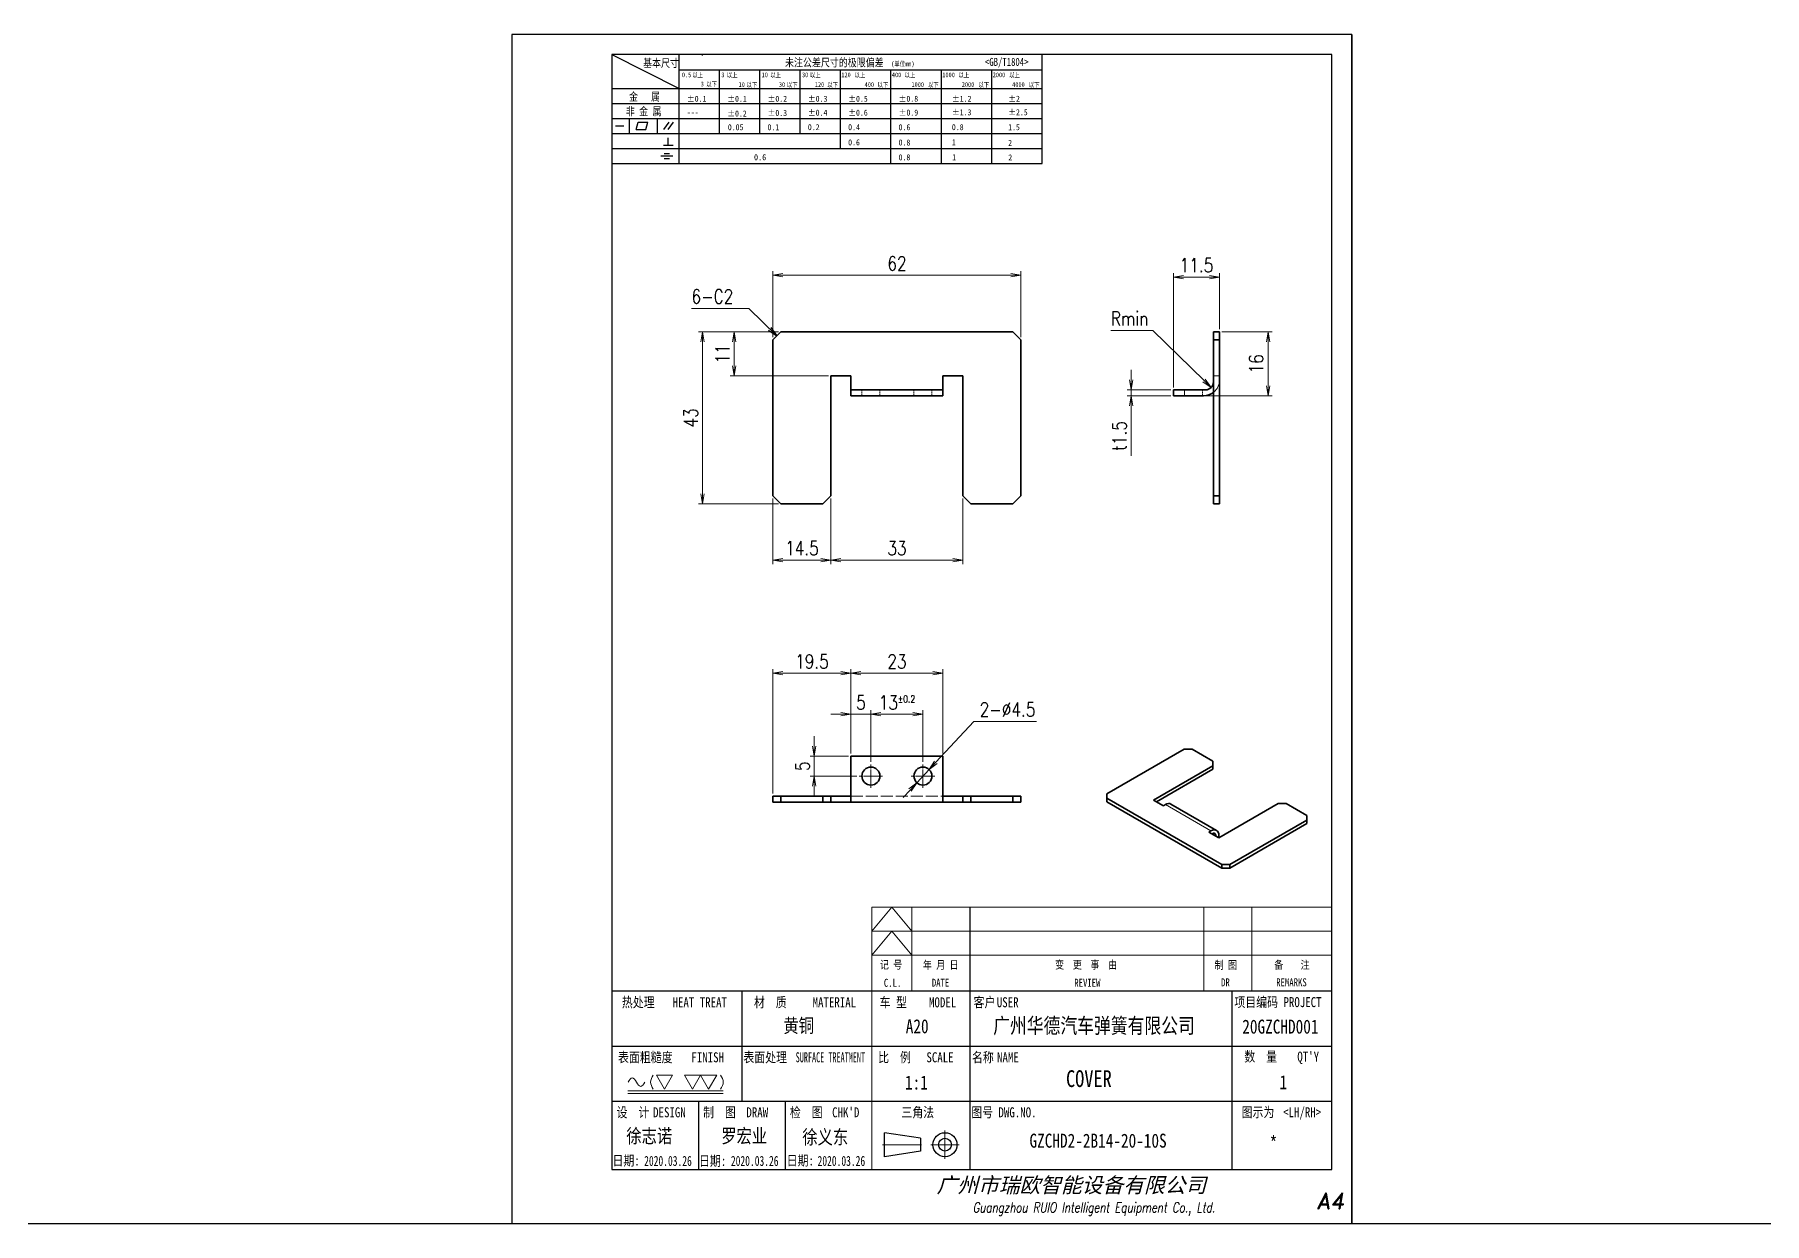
# Model space of a CAD drawing. Header units: millimetres. Extents: x 1201 to 11615, y -7347 to 2683.
# Drawn here: x 3964 to 4396.4, y -3109.3 to -2812.3 of the extents above; entities that cross this region are included whole.
import ezdxf
from ezdxf.enums import TextEntityAlignment as Align

# ---------------------------------------------------------------- set-up
doc = ezdxf.new("R2010")
doc.units = ezdxf.units.MM
for name, pattern in [('AM_ISO02W050x2', [3.75, 3, -0.75]), ('AM_ISO08W050x2', [9, 6, -0.75, 1.5, -0.75]), ('CENTER', [2, 1.25, -0.25, 0.25, -0.25])]:
    doc.linetypes.add(name, pattern=pattern)
for name, color, linetype, lineweight in [('CENTER', 2, 'AM_ISO08W050x2', 15), ('DIM', 3, 'Continuous', 20), ('DRAWING', 7, 'Continuous', 35), ('HIDDEN', 1, 'AM_ISO02W050x2', 18), ('图框', 7, 'Continuous', 15)]:
    doc.layers.add(name, color=color, linetype=linetype, lineweight=lineweight)
doc.layers.add('图\\M+19E79\\M+195B6\\M+18E9A', color=7, linetype='Continuous')
doc.styles.add('DIM', font='romans.shx', dxfattribs={"width": 0.8, "bigfont": 'bigfont.shx'})
doc.styles.add('STYLE1', font='')
doc.styles.add('国标', font='simfang.ttf', dxfattribs={"width": 0.8})
doc.styles.add('标题\\M+18E9A', font='romand.shx', dxfattribs={"oblique": 10, "bigfont": 'bigfont.shx'})
doc.styles.get('STYLE1').set_extended_font_data('SimSun')
doc.dimstyles.new('YH 1-1', dxfattribs={"dimtxt": 3.5, "dimasz": 2.5, "dimexe": 1, "dimexo": 0.625, "dimgap": 1.2, "dimtad": 1, "dimtoh": 1, "dimzin": 9, "dimdsep": 46, "dimtxsty": 'DIM', "dimblk": 'OPEN', "dimcen": 0, "dimclrd": 8, "dimclre": 8, "dimclrt": 2, "dimazin": 2, "dimtfac": 0.5, "dimtmove": 0, "dimatfit": 3, "dimldrblk": 'OPEN', "dimfxl": 0, "dimtolj": 1, "dimlwd": 13, "dimlwe": 13, "dimarcsym": 0})
doc.dimstyles.new('YH 1-1$0', dxfattribs={"dimtxt": 3.5, "dimasz": 2.5, "dimexe": 1, "dimexo": 0.625, "dimgap": 1.2, "dimtad": 1, "dimzin": 9, "dimdsep": 46, "dimtxsty": 'DIM', "dimblk": 'OPEN', "dimcen": 0, "dimclrd": 8, "dimclre": 8, "dimclrt": 2, "dimazin": 2, "dimtfac": 0.5, "dimtmove": 0, "dimatfit": 3, "dimldrblk": 'OPEN', "dimfxl": 0, "dimtolj": 1, "dimlwd": 13, "dimlwe": 13, "dimarcsym": 0})
doc.dimstyles.new('YH 1-1$3', dxfattribs={"dimtxt": 3.5, "dimasz": 2.5, "dimexe": 1, "dimexo": 0.625, "dimgap": 1.2, "dimtad": 1, "dimtoh": 1, "dimzin": 9, "dimdsep": 46, "dimtxsty": 'DIM', "dimblk": 'OPEN', "dimcen": 0, "dimclrd": 8, "dimclre": 8, "dimclrt": 2, "dimazin": 2, "dimtfac": 0.5, "dimtmove": 0, "dimatfit": 3, "dimldrblk": 'OPEN', "dimfxl": 0, "dimtolj": 1, "dimlwd": 13, "dimlwe": 13, "dimarcsym": 0})
doc.dimstyles.new('YH 1-1$4', dxfattribs={"dimtxt": 3.5, "dimasz": 2.5, "dimexe": 1, "dimexo": 0.625, "dimgap": 1.2, "dimtad": 1, "dimtoh": 1, "dimzin": 9, "dimdsep": 46, "dimtxsty": 'DIM', "dimblk": 'OPEN', "dimcen": 0, "dimclrd": 8, "dimclre": 8, "dimclrt": 2, "dimazin": 2, "dimtfac": 0.5, "dimtmove": 0, "dimatfit": 3, "dimldrblk": 'OPEN', "dimfxl": 0, "dimtolj": 1, "dimlwd": 13, "dimlwe": 13, "dimarcsym": 0})

# ---------------------------------------------------------------- blocks, each defined once
blk = doc.blocks.new('GZDEH零件A4图框V01版')
at = {"color": 2, "linetype": 'ByBlock', "lineweight": 30}
for p, q in [((102.17, 21.26), (93.17, 22.66)), ((93.17, 16.66), (93.17, 22.66)), ((102.17, 18.06), (93.17, 16.66)), ((102.17, 21.26), (102.17, 18.06))]:
    blk.add_line(p, q, dxfattribs=at)
at = {"color": 1, "linetype": 'CENTER', "lineweight": 5, "ltscale": 16.256}
for p, q in [((108.3, 23.18), (108.3, 16.14)), ((111.82, 19.66), (104.78, 19.66))]:
    blk.add_line(p, q, dxfattribs=at)
at = {"color": 1, "linetype": 'CENTER', "lineweight": 5, "ltscale": 9.144}
blk.add_line((102.47, 19.66), (92.65, 19.66), dxfattribs=at)
at = {"color": 2, "linetype": 'ByBlock', "lineweight": 30}
for radius in [3, 1.6]:
    blk.add_circle((108.3, 19.66), radius, dxfattribs=at)
at = {"layer": 'Defpoints', "linetype": 'Continuous'}
for p, q in [((0, 297), (0, 0)), ((210, 297), (0, 297)), ((210, 0), (210, 297)), ((210, 297), (210, 0)), ((0, 0), (210, 0))]:
    blk.add_line(p, q, dxfattribs=at)
at = {"layer": '图\\M+19E79\\M+195B6\\M+18E9A', "linetype": 'Continuous'}
for p, q in [((25, 292), (25, 13.5)), ((205, 292), (25, 292)), ((205, 13.5), (205, 292)), ((205, 13.5), (205, 97)), ((25, 13.5), (205, 13.5))]:
    blk.add_line(p, q, dxfattribs=at)
at = {"layer": '图\\M+19E79\\M+195B6\\M+18E9A', "color": 9}
for p, q in [((25, 292), (41.88, 283.54)), ((41.88, 264.79), (41.88, 292)), ((47.66, 291.75), (47.66, 292)), ((132.6, 264.79), (132.6, 292)), ((41.88, 288.22), (132.6, 288.22)), ((51.96, 272.29), (51.96, 288.22)), ((62.04, 272.29), (62.04, 288.22)), ((72.12, 272.29), (72.12, 288.22)), ((82.2, 268.54), (82.2, 288.22)), ((94.8, 264.79), (94.8, 288.22)), ((107.4, 264.79), (107.4, 288.22)), ((120, 264.79), (120, 288.22)), ((25, 283.54), (132.6, 283.54)), ((25, 279.79), (132.6, 279.79)), ((25, 276.04), (132.6, 276.04)), ((25.94, 274.19), (28, 274.19)), ((29.43, 272.34), (29.43, 276.04)), ((31.1, 273.3), (31.58, 275.09)), ((31.1, 273.3), (33.51, 273.3)), ((31.58, 275.09), (33.99, 275.09)), ((33.51, 273.3), (33.99, 275.09)), ((36.42, 272.34), (36.42, 276.04)), ((38.03, 273.3), (39.36, 275.16)), ((39.11, 273.3), (40.45, 275.16)), ((25, 272.29), (132.6, 272.29)), ((25, 268.54), (132.6, 268.54)), ((37.93, 269.41), (40.32, 269.41)), ((39.09, 269.41), (39.09, 271.18)), ((25, 264.79), (132.6, 264.79)), ((37.3, 266.69), (40.28, 266.69)), ((38.08, 267.29), (39.43, 267.29)), ((38.08, 266.09), (39.44, 266.09)), ((114.5, 79), (114.5, 13.5)), ((205, 58), (25, 58)), ((57.5, 58), (57.5, 30.5)), ((114.5, 58), (114.5, 13.5)), ((180, 58), (180, 13.5)), ((25, 44.25), (205, 44.25)), ((25, 30.5), (205, 30.5)), ((46.68, 30.5), (46.68, 13.5)), ((46.68, 30.5), (46.68, 13.5)), ((68.34, 30.5), (68.34, 13.5)), ((68.34, 30.5), (68.34, 13.5))]:
    blk.add_line(p, q, dxfattribs=at)
at = {"layer": '图框', "color": 7}
for p, q in [((90, 79), (205, 79)), ((90, 13.5), (90, 79))]:
    blk.add_line(p, q, dxfattribs=at)
at = {"layer": '图框', "color": 9}
for p, q in [((90, 73), (95, 79)), ((95, 79), (100, 73)), ((100, 58), (100, 79)), ((173, 58), (173, 79)), ((185, 79), (185, 58)), ((90, 73), (205, 73)), ((90, 67), (95, 73)), ((95, 73), (100, 67)), ((90, 67), (205, 67))]:
    blk.add_line(p, q, dxfattribs=at)
at = {"layer": '图\\M+19E79\\M+195B6\\M+18E9A', "color": 9, "style": '国标'}
for s, height, width, p in [('基本尺寸', 2, 0.8, (32.84, 288.88)), ('未注公差尺寸的极限偏差', 2, 0.8, (68.32, 289.02)), ('<GB/T1804>', 2, 0.8, (118.29, 289.19)), ('30', 1.2, 0.8, (72.55, 286.35)), ('金   属', 2, 0.8, (29.33, 280.48)), ('±0.1', 1.5, 0.8, (43.78, 280.23)), ('±0.1', 1.5, 0.8, (53.86, 280.23)), ('±0.2', 1.5, 0.8, (63.94, 280.23)), ('±0.3', 1.5, 0.8, (74.02, 280.23)), ('±0.5', 1.5, 0.8, (84.1, 280.23)), ('±0.8', 1.5, 0.8, (96.7, 280.23)), ('±1.2', 1.5, 0.8, (110.02, 280.23)), ('±2', 1.5, 0.8, (124.09, 280.23)), ('非 金 属', 2, 0.8, (28.53, 276.82)), ('---', 1.5, 0.8, (43.78, 276.81)), ('±0.2', 1.5, 0.8, (53.86, 276.54)), ('±0.3', 1.5, 0.8, (63.94, 276.69)), ('±0.4', 1.5, 0.8, (74.02, 276.75)), ('±0.6', 1.5, 0.8, (84.1, 276.75)), ('±0.9', 1.5, 0.8, (96.7, 276.78)), ('±1.3', 1.5, 0.8, (110.02, 276.84)), ('±2.5', 1.5, 0.8, (124.09, 276.85)), ('0.1', 1.5, 0.8, (63.94, 273.12)), ('0.2', 1.5, 0.8, (74.02, 273.13)), ('0.4', 1.5, 0.8, (84.1, 273.13)), ('0.6', 1.5, 0.8, (96.7, 273.11)), ('0.8', 1.5, 0.8, (110.02, 273.13)), ('1.5', 1.5, 0.8, (124.09, 273.12)), ('0.6', 1.5, 0.8, (84.1, 269.33)), ('0.8', 1.5, 0.8, (96.7, 269.3)), ('1', 1.5, 0.8, (110.02, 269.34)), ('2', 1.5, 0.8, (124.09, 269.2)), ('0.8', 1.5, 0.8, (96.7, 265.59)), ('1', 1.5, 0.8, (110.1, 265.6)), ('2', 1.5, 0.8, (124.13, 265.57)), ('热处理', 2.5, 0.8, (27.54, 54)), ('材  质', 2.5, 0.8, (60.55, 54)), ('项目编码 PROJECT', 2.5, 0.8, (180.64, 54.03)), ('数  量', 2.5, 0.8, (183.12, 40.41)), ('表面粗糙度', 2.5, 0.8, (26.56, 40.25)), ('表面处理', 2.5, 0.8, (57.91, 40.25)), ('SURFACE TREATMENT', 2.5, 0.6, (70.98, 40.25)), ('比  例\u3000', 2.5, 0.8, (91.61, 40.25)), ('SCALE', 2.5, 0.8, (103.66, 40.25)), ('名称\u3000', 2.5, 0.8, (115.05, 40.25)), ('NAME', 2.5, 0.8, (121.31, 40.25)), ("QT'Y ", 2.5, 0.8, (196.37, 40.41)), (' DESIGN', 2.5, 0.8, (33.98, 26.5)), (' DRAW', 2.5, 0.8, (57.29, 26.5)), ("CHK'D", 2.5, 0.8, (80.09, 26.5)), ('三角法', 2.5, 0.8, (97.41, 26.5)), ('图号', 2.5, 0.8, (114.87, 26.5)), ('DWG.NO.', 2.5, 0.8, (121.67, 26.5)), ('图示为', 2.5, 0.8, (182.45, 26.53)), ('<LH/RH>', 2.5, 0.8, (192.82, 26.53))]:
    blk.add_text(s, height=height, dxfattribs=dict(at, width=width)).set_placement(p)
at = {"layer": '图\\M+19E79\\M+195B6\\M+18E9A', "color": 9, "lineweight": 15, "style": '国标', "width": 0.8}
for s, p in [('0.5', (42.54, 286.35)), ('以上', (45.15, 286.3)), ('3', (52.39, 286.35)), ('以上', (53.76, 286.3)), ('10', (62.47, 286.35)), ('以上', (64.6, 286.3)), ('以上', (74.53, 286.3)), ('120', (82.39, 286.35)), ('以上', (85.72, 286.3)), ('400', (95.03, 286.35)), ('以上', (98.19, 286.3)), ('1000', (107.63, 286.35)), ('以上', (111.67, 286.3)), ('2000', (120.23, 286.35)), ('以上', (124.31, 286.3)), ('3', (47.24, 284.06)), ('以下', (48.61, 284.01)), ('10', (56.7, 283.92)), ('以下', (58.69, 283.87)), ('30', (66.78, 283.92)), ('以下', (68.77, 283.87)), ('120', (75.77, 283.92)), ('以下', (78.85, 283.87)), ('400', (88.21, 283.92)), ('以下', (91.45, 283.87)), ('1000', (99.92, 283.92)), ('以下', (104.05, 283.87)), ('2000', (112.5, 283.92)), ('以下', (116.65, 283.87)), ('4000', (125.1, 283.92)), ('以下', (129.25, 283.87))]:
    blk.add_text(s, height=1.2, dxfattribs=at).set_placement(p)
at = {"layer": '图\\M+19E79\\M+195B6\\M+18E9A', "color": 9, "lineweight": 13, "style": '国标'}
blk.add_text('0.6', height=1.5, dxfattribs=at).set_placement((60.56, 265.61))
at = {"layer": '图\\M+19E79\\M+195B6\\M+18E9A', "color": 9, "style": '国标', "width": 0.8}
for s, p in [('HEAT TREAT', (47, 54)), ('MATERIAL', (80.65, 54)), ('客户', (118.19, 54)), ('USER', (123.97, 54)), ('FINISH', (48.99, 40.25)), ('设  计', (30.3, 26.5)), ('制  图', (51.94, 26.5)), ('检  图', (73.62, 26.5)), ('日期:', (28.6, 14.46)), ('日期:', (50.22, 14.36)), ('日期:', (72.13, 14.46))]:
    blk.add_text(s, height=2.5, dxfattribs=at).set_placement(p, align=Align.CENTER)
for s, p in [('车 型', (95.38, 55.27)), ('MODEL', (107.71, 55.22))]:
    blk.add_text(s, height=2.5, dxfattribs=at).set_placement(p, align=Align.MIDDLE)
at = {"layer": '图\\M+19E79\\M+195B6\\M+18E9A', "color": 7, "lineweight": -3, "style": 'STYLE1', "oblique": 15}
blk.add_text('广州市瑞欧智能设备有限公司', height=3.8, dxfattribs=at).set_placement((106.21, 7.68))
at = {"layer": '图\\M+19E79\\M+195B6\\M+18E9A', "color": 7, "style": '标题\\M+18E9A', "oblique": 10, "width": 0.75}
blk.add_text('Guangzhou RUIO Intelligent Equipment Co., Ltd. ', height=2.5, dxfattribs=at).set_placement((146.18, 3.62), align=Align.MIDDLE)
at = {"layer": '图\\M+19E79\\M+195B6\\M+18E9A', "color": 7, "style": '标题\\M+18E9A', "oblique": 10}
blk.add_text('A4', height=4, dxfattribs=at).set_placement((204.57, 5.66), align=Align.MIDDLE)
at = {"layer": '图\\M+19E79\\M+195B6\\M+18E9A', "color": 9, "lineweight": 15, "insert": (94.85, 290.31), "char_height": 1.2, "width": 8.7957, "attachment_point": 1, "style": '国标'}
blk.add_mtext('(单位mm)', dxfattribs=at)
at = {"layer": '图\\M+19E79\\M+195B6\\M+18E9A', "color": 9, "insert": (54.02, 273.09), "char_height": 1.5, "attachment_point": 7, "style": '国标'}
blk.add_mtext_dynamic_manual_height_columns('0.05', width=5.1982, gutter_width=12.5, heights=[0], dxfattribs=at)
at = {"layer": '图框', "color": 9, "style": '国标', "width": 0.8}
for s, p in [('记 号', (94.82, 63.62)), ('年 月 日', (107.24, 63.57)), ('变  更  事  由', (143.58, 63.63)), ('C.L.', (95.2, 59.11)), ('DATE', (107.19, 59.14)), ('REVIEW', (143.89, 59.11))]:
    blk.add_text(s, height=2, dxfattribs=at).set_placement(p, align=Align.CENTER)
for s, p in [('制 图', (178.49, 64.61)), ('备    注', (195.02, 64.64)), ('DR', (178.4, 60.22)), ('REMARKS', (194.91, 60.23))]:
    blk.add_text(s, height=2, dxfattribs=at).set_placement(p, align=Align.MIDDLE)
blk = doc.blocks.new('FINISH_012')
at = {"layer": 'DIM'}
for p, q in [((-16.94, -5), (-14.06, -5)), ((-15.5, -7.5), (-16.94, -5)), ((-14.06, -5), (-15.5, -7.5)), ((-11.94, -5), (-9.06, -5)), ((-10.5, -7.5), (-11.94, -5)), ((-9.06, -5), (-10.5, -7.5)), ((-7.61, -7.5), (-9.06, -5)), ((-9.06, -5), (-6.17, -5)), ((-6.17, -5), (-7.61, -7.5)), ((-22.04, -7.78), (-5, -7.78)), ((-22.04, -8.28), (-5, -8.28))]:
    blk.add_line(p, q, dxfattribs=at)
for points in [[(-22, -6.25), (-21.25, -5.5), (-20.5, -6.25), (-19.75, -7), (-19, -6.25)], [(-17.5, -5), (-18, -6.25), (-17.5, -7.5)], [(-5.5, -5), (-5, -6.25), (-5.5, -7.5)]]:
    blk.add_spline(points, degree=3, dxfattribs=at)
blk = doc.blocks.new('RD6DGE')
at = {"color": 7, "lineweight": 13, "ltscale": 0.469486}
blk.add_line((193061.34, 7142.58), (193077.6, 7133.19), dxfattribs=at)
at = {"color": 7, "lineweight": 13, "ltscale": 0.040825}
blk.add_line((193077.96, 7132.17), (193079.37, 7131.35), dxfattribs=at)
at = {"layer": 'DRAWING', "lineweight": 35}
for p, q in [((193040.48, 7146.45), (193068.06, 7162.38)), ((193057.1, 7144.21), (193078.31, 7156.46)), ((193078.31, 7155.23), (193058.16, 7143.6)), ((193081.49, 7121.14), (193040.48, 7144.82)), ((193081.49, 7119.92), (193040.48, 7143.6)), ((193101.65, 7142.98), (193080.43, 7130.74)), ((193084.32, 7121.14), (193111.9, 7137.06)), ((193111.9, 7135.84), (193084.32, 7119.92))]:
    blk.add_line(p, q, dxfattribs=at)
at = {"layer": 'DRAWING', "lineweight": 35, "ltscale": 0.070711}
for p, q in [((193068.06, 7162.38), (193070.89, 7162.38)), ((193104.47, 7142.98), (193101.65, 7142.98)), ((193084.32, 7121.14), (193081.49, 7121.14)), ((193084.32, 7119.92), (193081.49, 7119.92))]:
    blk.add_line(p, q, dxfattribs=at)
at = {"layer": 'DRAWING', "lineweight": 35, "ltscale": 0.21433}
for p, q in [((193070.89, 7162.38), (193078.31, 7158.09)), ((193104.47, 7142.98), (193111.9, 7138.7))]:
    blk.add_line(p, q, dxfattribs=at)
at = {"layer": 'DRAWING', "lineweight": 35, "ltscale": 0.040825}
for p, q in [((193078.31, 7156.46), (193078.31, 7158.09)), ((193040.48, 7146.45), (193040.48, 7144.82)), ((193111.9, 7137.06), (193111.9, 7138.7))]:
    blk.add_line(p, q, dxfattribs=at)
at = {"layer": 'DRAWING', "lineweight": 35, "ltscale": 0.030619}
for p, q in [((193078.31, 7155.23), (193078.31, 7156.46)), ((193040.48, 7144.82), (193040.48, 7143.6)), ((193111.9, 7137.06), (193111.9, 7135.84)), ((193081.49, 7119.92), (193081.49, 7121.14)), ((193084.32, 7119.92), (193084.32, 7121.14))]:
    blk.add_line(p, q, dxfattribs=at)
at = {"layer": 'DRAWING', "lineweight": 35, "ltscale": 0.102062}
for p, q in [((193057.1, 7144.21), (193060.63, 7142.17)), ((193076.9, 7132.78), (193080.43, 7130.74))]:
    blk.add_line(p, q, dxfattribs=at)
at = {"layer": 'DRAWING', "lineweight": 35, "ltscale": 0.020412}
for p, q in [((193060.63, 7142.17), (193061.34, 7142.58)), ((193077.6, 7133.19), (193076.9, 7132.78))]:
    blk.add_line(p, q, dxfattribs=at)
at = {"layer": 'DRAWING', "lineweight": 35, "ltscale": 0.469486}
blk.add_line((193079.6, 7133.38), (193063.34, 7142.77), dxfattribs=at)
at = {"layer": 'DRAWING', "lineweight": 35, "ltscale": 0.020413}
blk.add_line((193080.43, 7131.55), (193080.43, 7130.74), dxfattribs=at)
at = {"layer": 'DRAWING', "lineweight": 35}
for centre, major_axis, start_param, end_param in [((193061.34, 7139.31), (-2, -3.46), 3.141593, 3.926991), ((193077.6, 7129.92), (2, 3.46), 6.283185, 7.068583), ((193077.96, 7130.53), (-1, -1.73), 3.141593, 3.926991), ((193077.96, 7130.53), (-1, -1.73), 2.356194, 3.141593), ((193077.6, 7129.92), (2, 3.46), 5.497787, 6.283185)]:
    blk.add_ellipse(centre, major_axis=major_axis, ratio=0.57735, start_param=start_param, end_param=end_param, dxfattribs=at)
blk = doc.blocks.new('_Open')
at = {"color": 0, "linetype": 'ByBlock', "lineweight": -2}
for p, q in [((-1, 0.17), (0, 0)), ((-1, -0.17), (0, 0)), ((0, 0), (-1, 0))]:
    blk.add_line(p, q, dxfattribs=at)
blk = doc.blocks.new('*D508')
at = {"layer": 'Defpoints', "color": 0, "ltscale": 2, "transparency": 16777216}
for p in [(4210.53, -2872.47), (4148.53, -2888.61), (4210.53, -2888.61)]:
    blk.add_point(p, dxfattribs=at)
at = {"layer": 'DIM', "color": 8, "lineweight": 13, "ltscale": 2, "transparency": 16777216}
for p, q in [((4148.53, -2887.98), (4148.53, -2871.47)), ((4151.03, -2872.47), (4208.03, -2872.47)), ((4210.53, -2887.98), (4210.53, -2871.47))]:
    blk.add_line(p, q, dxfattribs=at)
at = {"layer": 'DIM', "color": 8, "lineweight": 13, "ltscale": 2, "transparency": 16777216, "xscale": 2.5, "yscale": 2.5, "zscale": 2.5, "rotation": 180}
blk.add_blockref('_Open', (4148.53, -2872.47), dxfattribs=at)
at = {"layer": 'DIM', "color": 8, "lineweight": 13, "ltscale": 2, "transparency": 16777216, "xscale": 2.5, "yscale": 2.5, "zscale": 2.5}
blk.add_blockref('_Open', (4210.53, -2872.47), dxfattribs=at)
at = {"layer": 'DIM', "color": 2, "ltscale": 2, "transparency": 16777216, "insert": (4179.53, -2869.52), "char_height": 3.5, "attachment_point": 5, "style": 'DIM'}
blk.add_mtext('\\A1;62', dxfattribs=at)
blk = doc.blocks.new('*D509')
at = {"layer": 'Defpoints', "color": 0, "ltscale": 2, "transparency": 16777216}
for p in [(4150.53, -2886.61), (4130.95, -2929.61), (4150.53, -2929.61)]:
    blk.add_point(p, dxfattribs=at)
at = {"layer": 'DIM', "color": 8, "lineweight": 13, "ltscale": 2, "transparency": 16777216}
for p, q in [((4149.91, -2886.61), (4129.95, -2886.61)), ((4130.95, -2889.11), (4130.95, -2927.11)), ((4149.91, -2929.61), (4129.95, -2929.61))]:
    blk.add_line(p, q, dxfattribs=at)
at = {"layer": 'DIM', "color": 8, "lineweight": 13, "ltscale": 2, "transparency": 16777216, "xscale": 2.5, "yscale": 2.5, "zscale": 2.5}
for p, rotation in [((4130.95, -2886.61), 90), ((4130.95, -2929.61), 270)]:
    blk.add_blockref('_Open', p, dxfattribs=dict(at, rotation=rotation))
at = {"layer": 'DIM', "color": 2, "ltscale": 2, "transparency": 16777216, "insert": (4128, -2908.11), "char_height": 3.5, "attachment_point": 5, "rotation": 90, "style": 'DIM'}
blk.add_mtext('\\A1;43', dxfattribs=at)
blk = doc.blocks.new('*D510')
at = {"layer": 'Defpoints', "color": 0, "ltscale": 2, "transparency": 16777216}
for p in [(4138.84, -2886.61), (4150.53, -2886.61), (4163.03, -2897.61)]:
    blk.add_point(p, dxfattribs=at)
at = {"layer": 'DIM', "color": 8, "lineweight": 13, "ltscale": 2, "transparency": 16777216}
for p, q in [((4149.91, -2886.61), (4137.84, -2886.61)), ((4138.84, -2895.11), (4138.84, -2889.11)), ((4162.41, -2897.61), (4137.84, -2897.61))]:
    blk.add_line(p, q, dxfattribs=at)
at = {"layer": 'DIM', "color": 8, "lineweight": 13, "ltscale": 2, "transparency": 16777216, "xscale": 2.5, "yscale": 2.5, "zscale": 2.5}
for p, rotation in [((4138.84, -2886.61), 90), ((4138.84, -2897.61), 270)]:
    blk.add_blockref('_Open', p, dxfattribs=dict(at, rotation=rotation))
at = {"layer": 'DIM', "color": 2, "ltscale": 2, "transparency": 16777216, "insert": (4135.89, -2892.11), "char_height": 3.5, "attachment_point": 5, "rotation": 90, "style": 'DIM'}
blk.add_mtext('\\A1;11', dxfattribs=at)
blk = doc.blocks.new('*D511')
at = {"layer": 'Defpoints', "color": 0, "ltscale": 2, "transparency": 16777216}
for p in [(4148.53, -2927.61), (4163.03, -2927.61), (4148.53, -2943.63)]:
    blk.add_point(p, dxfattribs=at)
at = {"layer": 'DIM', "color": 8, "lineweight": 13, "ltscale": 2, "transparency": 16777216}
for p, q in [((4148.53, -2928.23), (4148.53, -2944.63)), ((4163.03, -2928.23), (4163.03, -2944.63)), ((4160.53, -2943.63), (4151.03, -2943.63))]:
    blk.add_line(p, q, dxfattribs=at)
at = {"layer": 'DIM', "color": 8, "lineweight": 13, "ltscale": 2, "transparency": 16777216, "xscale": 2.5, "yscale": 2.5, "zscale": 2.5, "rotation": 180}
blk.add_blockref('_Open', (4148.53, -2943.63), dxfattribs=at)
at = {"layer": 'DIM', "color": 8, "lineweight": 13, "ltscale": 2, "transparency": 16777216, "xscale": 2.5, "yscale": 2.5, "zscale": 2.5}
blk.add_blockref('_Open', (4163.03, -2943.63), dxfattribs=at)
at = {"layer": 'DIM', "color": 2, "ltscale": 2, "transparency": 16777216, "insert": (4155.78, -2940.68), "char_height": 3.5, "attachment_point": 5, "style": 'DIM'}
blk.add_mtext('\\A1;14.5', dxfattribs=at)
blk = doc.blocks.new('*D512')
at = {"layer": 'Defpoints', "color": 0, "ltscale": 2, "transparency": 16777216}
for p in [(4163.03, -2927.61), (4196.03, -2927.61), (4196.03, -2943.63)]:
    blk.add_point(p, dxfattribs=at)
at = {"layer": 'DIM', "color": 8, "lineweight": 13, "ltscale": 2, "transparency": 16777216}
for p, q in [((4163.03, -2928.23), (4163.03, -2944.63)), ((4196.03, -2928.23), (4196.03, -2944.63)), ((4165.53, -2943.63), (4193.53, -2943.63))]:
    blk.add_line(p, q, dxfattribs=at)
at = {"layer": 'DIM', "color": 8, "lineweight": 13, "ltscale": 2, "transparency": 16777216, "xscale": 2.5, "yscale": 2.5, "zscale": 2.5, "rotation": 180}
blk.add_blockref('_Open', (4163.03, -2943.63), dxfattribs=at)
at = {"layer": 'DIM', "color": 8, "lineweight": 13, "ltscale": 2, "transparency": 16777216, "xscale": 2.5, "yscale": 2.5, "zscale": 2.5}
blk.add_blockref('_Open', (4196.03, -2943.63), dxfattribs=at)
at = {"layer": 'DIM', "color": 2, "ltscale": 2, "transparency": 16777216, "insert": (4179.53, -2940.68), "char_height": 3.5, "attachment_point": 5, "style": 'DIM'}
blk.add_mtext('\\A1;33', dxfattribs=at)
blk = doc.blocks.new('*D513')
at = {"layer": 'Defpoints', "color": 0, "ltscale": 2, "transparency": 16777216}
for p in [(4248.65, -2872.92), (4260.15, -2886.61), (4248.65, -2901.11)]:
    blk.add_point(p, dxfattribs=at)
at = {"layer": 'DIM', "color": 8, "lineweight": 13, "ltscale": 2, "transparency": 16777216}
for p, q in [((4248.65, -2900.48), (4248.65, -2871.92)), ((4257.65, -2872.92), (4251.15, -2872.92)), ((4260.15, -2885.98), (4260.15, -2871.92))]:
    blk.add_line(p, q, dxfattribs=at)
at = {"layer": 'DIM', "color": 8, "lineweight": 13, "ltscale": 2, "transparency": 16777216, "xscale": 2.5, "yscale": 2.5, "zscale": 2.5, "rotation": 180}
blk.add_blockref('_Open', (4248.65, -2872.92), dxfattribs=at)
at = {"layer": 'DIM', "color": 8, "lineweight": 13, "ltscale": 2, "transparency": 16777216, "xscale": 2.5, "yscale": 2.5, "zscale": 2.5}
blk.add_blockref('_Open', (4260.15, -2872.92), dxfattribs=at)
at = {"layer": 'DIM', "color": 2, "ltscale": 2, "transparency": 16777216, "insert": (4254.4, -2869.97), "char_height": 3.5, "attachment_point": 5, "style": 'DIM'}
blk.add_mtext('\\A1;11.5', dxfattribs=at)
blk = doc.blocks.new('*D514')
at = {"layer": 'Defpoints', "color": 0, "ltscale": 2, "transparency": 16777216}
for p in [(4248.65, -2901.11), (4238.07, -2902.61), (4248.65, -2902.61)]:
    blk.add_point(p, dxfattribs=at)
at = {"layer": 'DIM', "color": 8, "lineweight": 13, "ltscale": 2, "transparency": 16777216}
for p, q in [((4238.07, -2898.61), (4238.07, -2896.11)), ((4248.02, -2901.11), (4237.07, -2901.11)), ((4238.07, -2901.11), (4238.07, -2902.61)), ((4248.02, -2902.61), (4237.07, -2902.61)), ((4238.07, -2905.11), (4238.07, -2917.61))]:
    blk.add_line(p, q, dxfattribs=at)
at = {"layer": 'DIM', "color": 8, "lineweight": 13, "ltscale": 2, "transparency": 16777216, "xscale": 2.5, "yscale": 2.5, "zscale": 2.5}
for p, rotation in [((4238.07, -2901.11), 270), ((4238.07, -2902.61), 90)]:
    blk.add_blockref('_Open', p, dxfattribs=dict(at, rotation=rotation))
at = {"layer": 'DIM', "color": 2, "ltscale": 2, "transparency": 16777216, "insert": (4235.12, -2912.61), "char_height": 3.5, "attachment_point": 5, "rotation": 90, "style": 'DIM'}
blk.add_mtext('\\A1;t1.5', dxfattribs=at)
blk = doc.blocks.new('*D515')
at = {"layer": 'Defpoints', "color": 0, "ltscale": 2, "transparency": 16777216}
for p in [(4256.65, -2899.11), (4258.07, -2900.51)]:
    blk.add_point(p, dxfattribs=at)
at = {"layer": 'DIM', "color": 8, "lineweight": 13, "ltscale": 2, "transparency": 16777216}
for p, q in [((4233, -2886.26), (4243.53, -2886.26)), ((4243.53, -2886.26), (4256.29, -2898.76))]:
    blk.add_line(p, q, dxfattribs=at)
at = {"layer": 'DIM', "color": 8, "lineweight": 13, "ltscale": 2, "transparency": 16777216, "xscale": 2.5, "yscale": 2.5, "zscale": 2.5, "rotation": 315.5767303427475}
blk.add_blockref('_Open', (4258.07, -2900.51), dxfattribs=at)
at = {"layer": 'DIM', "color": 2, "ltscale": 2, "transparency": 16777216, "insert": (4237.67, -2883.31), "char_height": 3.5, "attachment_point": 5, "style": 'DIM'}
blk.add_mtext('\\A1;{\\Fromans,bigfont|c134;Rmin}', dxfattribs=at)
blk = doc.blocks.new('*D516')
at = {"layer": 'Defpoints', "color": 0, "ltscale": 2, "transparency": 16777216}
for p in [(4260.15, -2886.61), (4272.3, -2886.61), (4256.15, -2902.61)]:
    blk.add_point(p, dxfattribs=at)
at = {"layer": 'DIM', "color": 8, "lineweight": 13, "ltscale": 2, "transparency": 16777216}
for p, q in [((4260.77, -2886.61), (4273.3, -2886.61)), ((4272.3, -2900.11), (4272.3, -2889.11)), ((4256.77, -2902.61), (4273.3, -2902.61))]:
    blk.add_line(p, q, dxfattribs=at)
at = {"layer": 'DIM', "color": 8, "lineweight": 13, "ltscale": 2, "transparency": 16777216, "xscale": 2.5, "yscale": 2.5, "zscale": 2.5}
for p, rotation in [((4272.3, -2886.61), 90), ((4272.3, -2902.61), 270)]:
    blk.add_blockref('_Open', p, dxfattribs=dict(at, rotation=rotation))
at = {"layer": 'DIM', "color": 2, "ltscale": 2, "transparency": 16777216, "insert": (4269.35, -2894.61), "char_height": 3.5, "attachment_point": 5, "rotation": 90, "style": 'DIM'}
blk.add_mtext('\\A1;16', dxfattribs=at)
blk = doc.blocks.new('*D517')
at = {"layer": 'Defpoints', "color": 0, "ltscale": 2, "transparency": 16777216}
for p in [(4168.03, -2982.14), (4168.03, -2992.61), (4173.03, -2994.68)]:
    blk.add_point(p, dxfattribs=at)
at = {"layer": 'DIM', "color": 8, "lineweight": 13, "ltscale": 2, "transparency": 16777216}
for p, q in [((4165.53, -2982.14), (4163.03, -2982.14)), ((4168.03, -2991.98), (4168.03, -2981.14)), ((4173.03, -2982.14), (4168.03, -2982.14)), ((4173.03, -2994.06), (4173.03, -2981.14)), ((4175.53, -2982.14), (4178.03, -2982.14))]:
    blk.add_line(p, q, dxfattribs=at)
at = {"layer": 'DIM', "color": 8, "lineweight": 13, "ltscale": 2, "transparency": 16777216, "xscale": 2.5, "yscale": 2.5, "zscale": 2.5}
blk.add_blockref('_Open', (4168.03, -2982.14), dxfattribs=at)
at = {"layer": 'DIM', "color": 8, "lineweight": 13, "ltscale": 2, "transparency": 16777216, "xscale": 2.5, "yscale": 2.5, "zscale": 2.5, "rotation": 180}
blk.add_blockref('_Open', (4173.03, -2982.14), dxfattribs=at)
at = {"layer": 'DIM', "color": 2, "ltscale": 2, "transparency": 16777216, "insert": (4170.53, -2979.19), "char_height": 3.5, "attachment_point": 5, "style": 'DIM'}
blk.add_mtext('\\A1;5', dxfattribs=at)
blk = doc.blocks.new('*D518')
at = {"layer": 'Defpoints', "color": 0, "ltscale": 2, "transparency": 16777216}
for p in [(4186.03, -2982.14), (4173.03, -2994.68), (4186.03, -2994.68)]:
    blk.add_point(p, dxfattribs=at)
at = {"layer": 'DIM', "color": 8, "lineweight": 13, "ltscale": 2, "transparency": 16777216}
for p, q in [((4173.03, -2994.06), (4173.03, -2981.14)), ((4175.53, -2982.14), (4183.53, -2982.14)), ((4186.03, -2994.06), (4186.03, -2981.14))]:
    blk.add_line(p, q, dxfattribs=at)
at = {"layer": 'DIM', "color": 8, "lineweight": 13, "ltscale": 2, "transparency": 16777216, "xscale": 2.5, "yscale": 2.5, "zscale": 2.5, "rotation": 180}
blk.add_blockref('_Open', (4173.03, -2982.14), dxfattribs=at)
at = {"layer": 'DIM', "color": 8, "lineweight": 13, "ltscale": 2, "transparency": 16777216, "xscale": 2.5, "yscale": 2.5, "zscale": 2.5}
blk.add_blockref('_Open', (4186.03, -2982.14), dxfattribs=at)
at = {"layer": 'DIM', "color": 2, "ltscale": 2, "transparency": 16777216, "insert": (4179.53, -2979.19), "char_height": 3.5, "attachment_point": 5, "style": 'DIM'}
blk.add_mtext('\\A2;13{\\H1.75;\\M+1817D0.2}', dxfattribs=at)
blk = doc.blocks.new('*D519')
at = {"layer": 'Defpoints', "color": 0, "ltscale": 2, "transparency": 16777216}
for p in [(4158.85, -2992.61), (4168.03, -2992.61), (4170.11, -2997.61)]:
    blk.add_point(p, dxfattribs=at)
at = {"layer": 'DIM', "color": 8, "lineweight": 13, "ltscale": 2, "transparency": 16777216}
for p, q in [((4158.85, -2990.11), (4158.85, -2987.61)), ((4167.41, -2992.61), (4157.85, -2992.61)), ((4158.85, -2997.61), (4158.85, -2992.61)), ((4169.48, -2997.61), (4157.85, -2997.61)), ((4158.85, -3000.11), (4158.85, -3002.61))]:
    blk.add_line(p, q, dxfattribs=at)
at = {"layer": 'DIM', "color": 8, "lineweight": 13, "ltscale": 2, "transparency": 16777216, "xscale": 2.5, "yscale": 2.5, "zscale": 2.5}
for p, rotation in [((4158.85, -2992.61), 270), ((4158.85, -2997.61), 90)]:
    blk.add_blockref('_Open', p, dxfattribs=dict(at, rotation=rotation))
at = {"layer": 'DIM', "color": 2, "ltscale": 2, "transparency": 16777216, "insert": (4155.9, -2995.11), "char_height": 3.5, "attachment_point": 5, "rotation": 90, "style": 'DIM'}
blk.add_mtext('\\A1;5', dxfattribs=at)
blk = doc.blocks.new('*D520')
at = {"layer": 'Defpoints', "color": 0, "ltscale": 2, "transparency": 16777216}
for p in [(4148.53, -2971.9), (4168.03, -2992.61), (4148.53, -3002.61)]:
    blk.add_point(p, dxfattribs=at)
at = {"layer": 'DIM', "color": 8, "lineweight": 13, "ltscale": 2, "transparency": 16777216}
for p, q in [((4148.53, -3001.98), (4148.53, -2970.9)), ((4165.53, -2971.9), (4151.03, -2971.9)), ((4168.03, -2991.98), (4168.03, -2970.9))]:
    blk.add_line(p, q, dxfattribs=at)
at = {"layer": 'DIM', "color": 8, "lineweight": 13, "ltscale": 2, "transparency": 16777216, "xscale": 2.5, "yscale": 2.5, "zscale": 2.5, "rotation": 180}
blk.add_blockref('_Open', (4148.53, -2971.9), dxfattribs=at)
at = {"layer": 'DIM', "color": 8, "lineweight": 13, "ltscale": 2, "transparency": 16777216, "xscale": 2.5, "yscale": 2.5, "zscale": 2.5}
blk.add_blockref('_Open', (4168.03, -2971.9), dxfattribs=at)
at = {"layer": 'DIM', "color": 2, "ltscale": 2, "transparency": 16777216, "insert": (4158.28, -2968.95), "char_height": 3.5, "attachment_point": 5, "style": 'DIM'}
blk.add_mtext('\\A1;19.5', dxfattribs=at)
blk = doc.blocks.new('*D521')
at = {"layer": 'Defpoints', "color": 0, "ltscale": 2, "transparency": 16777216}
for p in [(4191.03, -2971.9), (4168.03, -2992.61), (4191.03, -2992.61)]:
    blk.add_point(p, dxfattribs=at)
at = {"layer": 'DIM', "color": 8, "lineweight": 13, "ltscale": 2, "transparency": 16777216}
for p, q in [((4168.03, -2991.98), (4168.03, -2970.9)), ((4170.53, -2971.9), (4188.53, -2971.9)), ((4191.03, -2991.98), (4191.03, -2970.9))]:
    blk.add_line(p, q, dxfattribs=at)
at = {"layer": 'DIM', "color": 8, "lineweight": 13, "ltscale": 2, "transparency": 16777216, "xscale": 2.5, "yscale": 2.5, "zscale": 2.5, "rotation": 180}
blk.add_blockref('_Open', (4168.03, -2971.9), dxfattribs=at)
at = {"layer": 'DIM', "color": 8, "lineweight": 13, "ltscale": 2, "transparency": 16777216, "xscale": 2.5, "yscale": 2.5, "zscale": 2.5}
blk.add_blockref('_Open', (4191.03, -2971.9), dxfattribs=at)
at = {"layer": 'DIM', "color": 2, "ltscale": 2, "transparency": 16777216, "insert": (4179.53, -2968.95), "char_height": 3.5, "attachment_point": 5, "style": 'DIM'}
blk.add_mtext('\\A1;23', dxfattribs=at)
blk = doc.blocks.new('*D522')
at = {"layer": 'Defpoints', "color": 0, "ltscale": 2, "transparency": 16777216}
for p in [(4187.56, -2995.96), (4184.5, -2999.25)]:
    blk.add_point(p, dxfattribs=at)
at = {"layer": 'DIM', "color": 8, "lineweight": 13, "ltscale": 2, "transparency": 16777216}
for p, q in [((4198.72, -2983.95), (4189.26, -2994.13)), ((4214.45, -2983.95), (4198.72, -2983.95)), ((4184.5, -2999.25), (4187.56, -2995.96)), ((4182.8, -3001.09), (4181.1, -3002.92))]:
    blk.add_line(p, q, dxfattribs=at)
at = {"layer": 'DIM', "color": 8, "lineweight": 13, "ltscale": 2, "transparency": 16777216, "xscale": 2.5, "yscale": 2.5, "zscale": 2.5}
for p, rotation in [((4187.56, -2995.96), 227.1103632189454), ((4184.5, -2999.25), 47.11036321894539)]:
    blk.add_blockref('_Open', p, dxfattribs=dict(at, rotation=rotation))
at = {"layer": 'DIM', "color": 2, "ltscale": 2, "transparency": 16777216, "insert": (4207.18, -2981), "char_height": 3.5, "attachment_point": 5, "style": 'DIM'}
blk.add_mtext('\\A1;2-%%c4.5', dxfattribs=at)

msp = doc.modelspace()

# ---------------------------------------------------------------- linework, layer by layer
msp.add_line((1201.092, -3109.349), (10120.957, -3109.349))
at = {"layer": 'CENTER', "ltscale": 0.14625}
for p, q in [((4173.03, -2994.681), (4173.03, -3000.531)), ((4186.03, -2994.681), (4186.03, -3000.531)), ((4175.955, -2997.606), (4170.105, -2997.606)), ((4188.955, -2997.606), (4183.105, -2997.606))]:
    msp.add_line(p, q, dxfattribs=at)
at = {"layer": 'DRAWING', "lineweight": 35, "ltscale": 0.070711}
for p, q in [((4150.53, -2886.608), (4148.53, -2888.608)), ((4210.53, -2888.608), (4208.53, -2886.608)), ((4148.53, -2927.608), (4150.53, -2929.608)), ((4161.03, -2929.608), (4163.03, -2927.608)), ((4196.03, -2927.608), (4198.03, -2929.608)), ((4208.53, -2929.608), (4210.53, -2927.608))]:
    msp.add_line(p, q, dxfattribs=at)
at = {"layer": 'DRAWING', "lineweight": 35}
for p, q in [((4208.53, -2886.608), (4150.53, -2886.608)), ((4148.53, -2888.608), (4148.53, -2927.608)), ((4210.53, -2927.608), (4210.53, -2888.608)), ((4258.645, -2927.608), (4258.645, -2888.608)), ((4260.145, -2888.608), (4260.145, -2927.608)), ((4163.03, -2927.608), (4163.03, -2897.608)), ((4191.03, -2901.108), (4168.03, -2901.108)), ((4196.03, -2897.608), (4196.03, -2927.608)), ((4168.03, -2902.608), (4191.03, -2902.608)), ((4168.03, -2992.606), (4191.03, -2992.606)), ((4168.03, -3004.106), (4191.03, -3004.106))]:
    msp.add_line(p, q, dxfattribs=at)
at = {"layer": 'DRAWING', "lineweight": 35, "ltscale": 0.05}
for p, q in [((4258.645, -2888.608), (4258.645, -2886.608)), ((4260.145, -2888.608), (4260.145, -2886.608)), ((4168.03, -2899.108), (4168.03, -2901.108)), ((4191.03, -2901.108), (4191.03, -2899.108)), ((4258.645, -2929.608), (4258.645, -2927.608)), ((4260.145, -2927.608), (4260.145, -2929.608)), ((4148.53, -3002.606), (4150.53, -3002.606)), ((4148.53, -3004.106), (4150.53, -3004.106)), ((4161.03, -3002.606), (4163.03, -3002.606)), ((4163.03, -3004.106), (4161.03, -3004.106)), ((4196.03, -3002.606), (4198.03, -3002.606)), ((4198.03, -3004.106), (4196.03, -3004.106)), ((4208.53, -3002.606), (4210.53, -3002.606)), ((4210.53, -3004.106), (4208.53, -3004.106))]:
    msp.add_line(p, q, dxfattribs=at)
at = {"layer": 'DRAWING', "lineweight": 35, "ltscale": 0.0375}
for p, q in [((4258.645, -2886.608), (4260.145, -2886.608)), ((4258.645, -2888.608), (4260.145, -2888.608)), ((4168.03, -2897.608), (4168.03, -2899.108)), ((4168.03, -2901.108), (4168.03, -2902.608)), ((4191.03, -2899.108), (4191.03, -2897.608)), ((4191.03, -2901.108), (4191.03, -2902.608)), ((4248.645, -2901.108), (4248.645, -2902.608)), ((4260.145, -2927.608), (4258.645, -2927.608)), ((4260.145, -2929.608), (4258.645, -2929.608)), ((4148.53, -3002.606), (4148.53, -3004.106)), ((4150.53, -3002.606), (4150.53, -3004.106)), ((4161.03, -3004.106), (4161.03, -3002.606)), ((4163.03, -3002.606), (4163.03, -3004.106)), ((4196.03, -3004.106), (4196.03, -3002.606)), ((4198.03, -3002.606), (4198.03, -3004.106)), ((4208.53, -3004.106), (4208.53, -3002.606)), ((4210.53, -3004.106), (4210.53, -3002.606))]:
    msp.add_line(p, q, dxfattribs=at)
at = {"layer": 'DRAWING', "lineweight": 35, "ltscale": 0.125}
for p, q in [((4163.03, -2897.608), (4168.03, -2897.608)), ((4191.03, -2897.608), (4196.03, -2897.608)), ((4163.03, -3002.606), (4168.03, -3002.606)), ((4163.03, -3004.106), (4168.03, -3004.106)), ((4191.03, -3002.606), (4196.03, -3002.606)), ((4191.03, -3004.106), (4196.03, -3004.106))]:
    msp.add_line(p, q, dxfattribs=at)
at = {"layer": 'DRAWING', "lineweight": 35, "ltscale": 0.2}
msp.add_line((4248.645, -2901.108), (4256.645, -2901.108), dxfattribs=at)
at = {"layer": 'DRAWING', "lineweight": 35, "ltscale": 0.1875}
for p, q in [((4256.145, -2902.608), (4248.645, -2902.608)), ((4168.03, -2992.606), (4168.03, -3000.106)), ((4191.03, -3000.106), (4191.03, -2992.606))]:
    msp.add_line(p, q, dxfattribs=at)
at = {"layer": 'DRAWING', "lineweight": 35, "ltscale": 0.2625}
for p, q in [((4150.53, -2929.608), (4161.03, -2929.608)), ((4198.03, -2929.608), (4208.53, -2929.608)), ((4150.53, -3002.606), (4161.03, -3002.606)), ((4150.53, -3004.106), (4161.03, -3004.106)), ((4198.03, -3002.606), (4208.53, -3002.606)), ((4198.03, -3004.106), (4208.53, -3004.106))]:
    msp.add_line(p, q, dxfattribs=at)
at = {"layer": 'DRAWING', "lineweight": 35, "ltscale": 0.1}
for p, q in [((4168.03, -3004.106), (4168.03, -3000.106)), ((4191.03, -3000.106), (4191.03, -3004.106))]:
    msp.add_line(p, q, dxfattribs=at)
at = {"layer": 'DRAWING', "lineweight": 35}
for centre in [(4173.03, -2997.606), (4186.03, -2997.606)]:
    msp.add_circle(centre, 2.25, dxfattribs=at)
for centre, radius, start, end in [((4256.645, -2899.108), 2, 270, 0), ((4256.145, -2898.608), 4, 359.84746, 0), ((4256.145, -2898.608), 4, 270, 308.68193)]:
    msp.add_arc(centre, radius, start, end, dxfattribs=at)
at = {"layer": 'HIDDEN', "ltscale": 0.0375}
for p, q in [((4258.645, -2888.608), (4260.145, -2888.608)), ((4170.78, -2902.608), (4170.78, -2901.108)), ((4175.28, -2902.608), (4175.28, -2901.108)), ((4183.78, -2902.608), (4183.78, -2901.108)), ((4188.28, -2902.608), (4188.28, -2901.108)), ((4251.395, -2901.108), (4251.395, -2902.608)), ((4251.395, -2901.108), (4251.395, -2902.608)), ((4255.895, -2902.608), (4255.895, -2901.108)), ((4255.895, -2902.608), (4255.895, -2901.108)), ((4260.145, -2897.608), (4258.645, -2897.608)), ((4258.645, -2927.608), (4260.145, -2927.608)), ((4260.145, -2927.608), (4258.645, -2927.608)), ((4258.645, -2927.608), (4260.145, -2927.608)), ((4150.53, -3004.106), (4150.53, -3002.606)), ((4208.53, -3002.606), (4208.53, -3004.106))]:
    msp.add_line(p, q, dxfattribs=at)
at = {"layer": 'HIDDEN'}
msp.add_line((4168.03, -3002.606), (4191.03, -3002.606), dxfattribs=at)
msp.add_arc((4256.145, -2898.608), 4, 308.68193, 359.84746, dxfattribs=at)
at = {"layer": '图\\M+19E79\\M+195B6\\M+18E9A', "color": 9, "linetype": 'Continuous'}
msp.add_line((4108.233, -3012.35), (4108.233, -3095.85), dxfattribs=at)

# ---------------------------------------------------------------- block references
at = {"layer": 'DIM', "xscale": 0.6999999999825377, "yscale": 0.6999999999970896, "zscale": 0.7}
msp.add_blockref('RD6DGE', (-130896.314, -8004.521), dxfattribs=at)
at = {"layer": '图\\M+19E79\\M+195B6\\M+18E9A', "xscale": 1.399999999994179, "yscale": 1.400000000001455, "zscale": 1.40000000000009}
msp.add_blockref('FINISH_012', (4143.116, -3065.313), dxfattribs=at)
at = {"layer": '图框'}
msp.add_blockref('GZDEH零件A4图框V01版', (4083.233, -3109.35), dxfattribs=at)

# ---------------------------------------------------------------- texts
at = {"layer": 'DIM', "color": 2, "ltscale": 2, "insert": (4128.174, -2879.568), "char_height": 3.5, "attachment_point": 7, "style": 'DIM'}
msp.add_mtext('{\\Fromans,bigfont|c134;6-C2}', dxfattribs=at)
at = {"layer": '图\\M+19E79\\M+195B6\\M+18E9A', "color": 3, "style": '国标'}
for s, height, width, p in [('黄铜', 3.5, 0.8, (4151.131, -3061.674)), ('A20', 3.5, 0.8, (4181.729, -3061.854)), ('广州华德汽车弹簧有限公司', 3.85, 0.8, (4203.578, -3061.869)), ('20GZCHD001', 3.5, 0.8, (4265.845, -3061.94)), ('1:1', 3.5, 0.8, (4181.534, -3075.917)), ('COVER', 4.2, 0.8, (4221.79, -3075.286)), ('1', 3.5, 0.8, (4275.149, -3075.844)), ('徐志诺', 3.5, 0.8, (4111.88, -3089.245)), ('罗宏业', 3.5, 0.8, (4135.611, -3089.245)), ('徐义东', 3.5, 0.8, (4155.871, -3089.533)), ('GZCHD2-2B14-20-10S', 3.5, 0.8, (4212.662, -3090.431)), ('*', 3.5, 0.8, (4272.692, -3091.05)), ('2020.03.26', 2.5, 0.7, (4116.341, -3094.985)), ('2020.03.26', 2.5, 0.7, (4138.021, -3094.985)), ('2020.03.26', 2.5, 0.7, (4159.681, -3094.985))]:
    msp.add_text(s, height=height, dxfattribs=dict(at, width=width)).set_placement(p)

# ---------------------------------------------------------------- dimensions: what is measured, and where the dimension line sits
at = {"layer": 'DIM', "ltscale": 2}
for base, p1, p2, picture, middle in [((4210.53, -2872.468), (4148.53, -2888.608), (4210.53, -2888.608), '*D508', (4179.53, -2869.518)), ((4248.645, -2872.92), (4260.145, -2886.608), (4248.645, -2901.108), '*D513', (4254.395, -2869.97)), ((4148.53, -2943.625), (4163.03, -2927.608), (4148.53, -2927.608), '*D511', (4155.78, -2940.675)), ((4196.03, -2943.625), (4163.03, -2927.608), (4196.03, -2927.608), '*D512', (4179.53, -2940.675)), ((4148.53, -2971.903), (4168.03, -2992.606), (4148.53, -3002.606), '*D520', (4158.28, -2968.953)), ((4191.03, -2971.903), (4168.03, -2992.606), (4191.03, -2992.606), '*D521', (4179.53, -2968.953)), ((4168.03, -2982.141), (4173.03, -2994.681), (4168.03, -2992.606), '*D517', (4170.53, -2979.191))]:
    dim = msp.add_linear_dim(base=base, p1=p1, p2=p2, dimstyle='YH 1-1$0', dxfattribs=at)
    dim.commit()
    dim.dimension.update_dxf_attribs({"geometry": picture, "text_midpoint": middle})
dim = msp.add_radius_dim(center=(4256.645, -2899.108), mpoint=(4258.074, -2900.508), text='{\\Fromans,bigfont|c134;Rmin}', dimstyle='YH 1-1$4', override={"dimtmove": 1}, dxfattribs=at)
dim.commit()
dim.dimension.update_dxf_attribs({"geometry": '*D515', "text_midpoint": (4243.533, -2886.257), "dimtype": 164})
for base, p1, p2, picture, middle in [((4130.955, -2929.608), (4150.53, -2886.608), (4150.53, -2929.608), '*D509', (4128.005, -2908.108)), ((4138.835, -2886.608), (4163.03, -2897.608), (4150.53, -2886.608), '*D510', (4135.885, -2892.108)), ((4272.297, -2886.608), (4256.145, -2902.608), (4260.145, -2886.608), '*D516', (4269.347, -2894.608)), ((4158.853, -2992.606), (4170.105, -2997.606), (4168.03, -2992.606), '*D519', (4155.903, -2995.106))]:
    dim = msp.add_linear_dim(base=base, p1=p1, p2=p2, angle=90, dimstyle='YH 1-1$0', dxfattribs=at)
    dim.commit()
    dim.dimension.update_dxf_attribs({"geometry": picture, "text_midpoint": middle})
dim = msp.add_linear_dim(base=(4238.066, -2902.608), p1=(4248.645, -2901.108), p2=(4248.645, -2902.608), angle=90, dimstyle='YH 1-1$0', override={"dimpost": 't<>'}, dxfattribs=at)
dim.commit()
dim.dimension.update_dxf_attribs({"geometry": '*D514', "text_midpoint": (4235.116, -2912.608)})
dim = msp.add_linear_dim(base=(4186.03, -2982.141), p1=(4173.03, -2994.681), p2=(4186.03, -2994.681), dimstyle='YH 1-1$0', override={"dimtol": 1, "dimlim": 0, "dimtp": 0.2, "dimtm": 0.2, "dimtfac": 0.5, "dimtolj": 2}, dxfattribs=at)
dim.commit()
dim.dimension.update_dxf_attribs({"geometry": '*D518', "text_midpoint": (4179.53, -2982.141), "dimtype": 160})
dim = msp.add_diameter_dim_2p(p1=(4184.499, -2999.255), p2=(4187.562, -2995.958), dimstyle='YH 1-1$3', override={"dimpost": '2-%%c<>'}, dxfattribs=at)
dim.commit()
dim.dimension.update_dxf_attribs({"geometry": '*D522', "text_midpoint": (4207.185, -2983.948), "dimtype": 163})

# ---------------------------------------------------------------- leaders
at = {"layer": 'DIM', "ltscale": 2, "annotation_type": 0, "has_hookline": 1, "hookline_direction": 1, "text_width": 10.667}
msp.add_leader([(4149.53, -2887.608), (4142.541, -2880.768), (4140.041, -2880.768)], dimstyle='YH 1-1', override={"dimgap": 1.2, "dimtad": 1}, dxfattribs=at)

doc.saveas('drawing.dxf')
